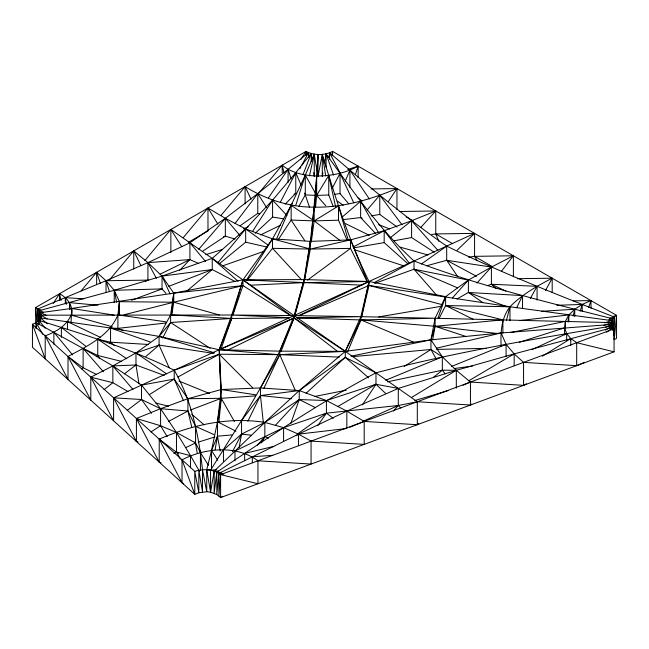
<?xml version="1.0" encoding="UTF-8"?>
<svg xmlns="http://www.w3.org/2000/svg" width="649" height="649" viewBox="0 0 649 649"><rect width="100%" height="100%" fill="white"/><g stroke="black" fill="none" stroke-linecap="round" stroke-linejoin="round"><path stroke-width="0.97" d="M611.293 326.893C610.458 322.285 612.039 317.45 616.55 315.349L332.588 151.404C324.451 155.557 314.205 155.59 306.068 151.404L35.663 307.521L35.663 322.837M611.48 325.425L611.569 320.582L509.968 306.758L369.038 285.455L299.359 315.633M71.528 315.284C73.459 306.158 67.431 297.721 59.513 293.754L53.153 303.554M611.837 327.672L611.317 324.451L501.125 332.969L430.952 339.849L345.276 351.36L279.76 354.662L241.558 420.511L210.56 470.217L210.56 492.177L216.79 494.514L220.603 497.596L614.068 351.815L614.068 328.84L611.885 326.009C532.821 339.305 453.602 352.472 375.982 372.818C320.525 401.974 268.662 437.207 216.79 472.188L214.17 493.224L214.17 471.142L264.849 422.418L299.246 390.56L345.276 351.36L360.876 319.925L360.876 316.671L369.038 281.479C349 240.86 335.379 197.637 322.285 154.405L317.945 176.496L317.645 174.703M317.256 176.325L317.945 154.494L317.945 176.496M612.25 326.455L612.567 318.756C545.728 301.882 478.54 285.568 414.005 260.987C379.803 229.535 352.902 191.504 326.114 153.813L324.581 162.858M612.656 329.992L612.761 327.477L514.178 353.892L456.312 370.303L398.291 388.427L346.842 411.133L298.459 434.157L218.891 473.372C211.72 469.04 202.602 468.813 194.773 471.361L32.45 324.289C36.474 322.756 40.7 319.819 41.155 315.187L39.37 310.628L35.663 307.521L36.928 321.92M118.645 315.025L119.4 301.696L114.232 290.281L106.03 280.725L96.628 272.32L81.166 290.825M314.887 207.81L317.945 154.494M613.646 335.663L614.068 328.84L220.603 474.622L218.891 473.372L216.79 494.514L216.79 472.188L221.431 472.448M613.435 328.589L614.238 317.004C557.775 294.841 501.174 272.831 446.69 246.093C405.52 217.764 367.504 185.265 329.611 152.783L328.913 157.439M183.699 483.781L182.02 482.783L182.02 459.808C205.011 447.972 236.179 444.792 257.945 460.79L257.945 483.756L220.603 474.622L218.891 495.998L218.891 473.372L223.905 474.111M310.968 242.077L316.663 176.009C330.982 175.96 345.544 173.202 358.143 166.16L358.143 177.639M616.55 315.349L616.55 338.324L614.238 339.63L616.55 315.349L613.711 316.266M315.528 206.999L316.663 195.422L316.663 176.009C304.535 175.571 291.766 173.153 282.21 165.179L258.083 194.043M218.9 421.972L221.26 398.316L219.2 349.738L231.725 315.008L242.961 279.849L272.523 238.856L291.141 205.303L305.298 175.06L314.246 154.121L317.053 171.125M513.383 276.847L513.383 255.787L491.382 267.072L468.391 280.076L445.62 296.642L369.038 281.479L304.113 279.573L242.961 279.849L173.754 293.129L71.706 308.453L71.033 322.667M171.401 315.163L173.754 293.129L162.039 276.101L147.931 262.626L133.751 250.895L109.624 279.751M172.845 302.215L119.4 301.696L117.899 314.911L117.899 328.362L123.513 330.641M218.34 471.004L214.17 471.142L210.56 492.177L206.739 491.731L206.739 469.754L211.525 450.511L217.48 421.736L221.26 389.53L219.2 349.738L231.725 318.448L231.725 315.008L41.155 315.187L41.155 318.659M332.118 155.241L332.588 151.404L332.588 155.233M567.907 321.928L568.832 314.943L574.754 309.248L582.169 304.43L591.004 300.601L591.004 308.259M501.125 346.071C500.525 332.369 501.247 318.067 509.968 306.758C521.999 294.476 537.031 285.982 552.194 278.194L552.194 292.553M311.285 242.02L314.165 220.895L314.165 207.153C289.616 207.315 265.863 199.405 245.095 186.612L220.968 215.468M290.354 315.528L242.961 285.592L173.754 293.129L170.614 314.862L170.614 322.504L162.688 338.04M304.551 279.678L310.327 241.363L314.165 207.153C342.867 207.777 370.676 199.446 396.953 188.567L396.953 209.619M171.79 314.903L173.754 302.223L173.754 293.129M215.095 449.741L217.48 436.169L217.48 421.736L221.26 398.316L255.56 395.89M322.902 172.812L322.285 176.431L322.285 154.405L325.741 176.041M432.672 339.833L435.081 326.285L435.081 318.253L445.62 296.642L445.62 305.565L439.032 318.521M239.173 447.339L241.558 434.116L241.558 420.511L260.46 395.541L260.46 387.94L279.76 351.158L294.119 317.905L294.119 315.609L304.113 279.573L310.327 241.363L350.517 239.879L384.184 230.728L411.604 220.749L435.763 210.974L435.763 233.94L438.846 241.379M304.551 280.222L310.327 249.062L310.327 241.363L272.523 238.856L245.671 228.927L225.333 218.332L207.98 208.037L183.237 237.639M436.169 358.986L430.952 349.503L430.952 339.849L435.081 318.253L611.131 322.585L611.131 325.246M361.509 316.972L369.038 281.479L304.113 282.623L250.49 285.227M309.476 175.871L314.246 154.121L314.246 176.244L313.759 172.602M573.172 316.087L574.754 309.248L541.688 311.277M361.509 317.272L369.038 285.455L369.038 281.479L298.613 315.714M570.357 340.157L570.771 338.575L566.682 333.627L564.589 327.859L565.36 321.401L568.832 314.943L519.93 320.517M506.431 320.452L509.968 306.758L445.62 305.565L473.437 319.446M294.889 314.952L304.113 279.573L304.113 282.623L294.889 315.187M232.804 314.733L242.961 279.849L362.045 285.154M580.19 311.22L582.169 304.43L556.801 305.29M526.469 383.802L523.565 385.344L470.444 382.058L456.312 370.303L442.334 356.828L430.952 339.849L435.081 326.285L502.886 319.843L502.886 333.18M295.863 205.052L305.298 175.06L316.663 195.422L325.766 205.741M355.401 174.67L358.143 166.16L347.734 169.511M232.877 315.081L242.961 285.592L242.961 279.849L291.109 315.665M588.651 307.399L591.004 300.601L573.091 300.86M221.122 348.724L231.725 318.448L289.316 317.945M290.857 423.367L299.246 399.549L299.246 390.56L345.276 357.348L345.276 351.36L360.876 316.671L435.081 318.253L360.876 319.925L347.677 351.588M438.051 317.953L445.62 296.642M302.969 174.735L311.204 153.472L312.055 159.849M280.863 351.839L294.119 317.905L345.276 351.36L279.76 351.158L219.2 349.738L159.086 336.393L110.549 328.037L40.473 317.921L40.473 321.401M296.982 317.848L360.876 316.671L294.119 315.609L279.76 351.158L279.76 354.662L295.352 390.568M211.525 469.113L211.525 450.511L217.48 436.169L231.928 434.935M345.3 181.12L349.925 170.184L369.33 198.967M276.823 238.386L291.141 205.303L313.394 220.376M263.908 388.24L279.76 354.662L339.224 357.104M516.677 307.756L522.542 295.603L468.391 292.472L457.001 299.019M247.861 421.258L260.46 395.541L299.246 390.56L326.415 400.538L346.842 411.133L364.194 421.42L417.315 424.714L418.71 423.408M232.504 451.663L241.558 434.116L264.849 422.418L299.246 399.549L326.415 400.538L375.982 384.289L398.291 388.427L398.291 405.487L393.416 411.044M332.361 188.04L340.019 173.307L353.754 202.812M280.319 202.269L295.766 172.666L311.204 153.472L311.204 161.512M299.87 168.837L300.779 167.126M301.688 165.414L308.494 152.572L308.924 156.287M165.82 321.815L117.899 314.911C109.243 336.182 86.95 346.16 68.007 356.504L90.803 400.133L90.803 377.166L112.853 365.914L135.982 352.934L159.086 336.393L170.614 314.862L230.784 318.391M261.482 442.869L264.849 436.696L264.849 422.418C228.748 416.626 192.347 424.795 159.216 439.146L159.216 462.12L160.952 462.964M545.468 290.533L552.194 278.194L517.358 278.697M530.29 298.516L537.072 286.323L491.382 284.254L487.553 285.625M298.864 206.333L305.298 194.903L305.298 175.06M335.671 207.136L328.759 175.425L316.663 195.422L328.759 194.976L333.197 206.439M246.652 279.751L272.523 238.856L309.386 248.81M252.404 231.669L272.588 200.127L295.766 172.666L301.104 185.119M300.763 159.573L306.068 151.404L306.45 155.216M202.253 470.184L202.512 469.779C198.732 435.317 191.763 400.555 174.216 370.222C130.976 348.764 84.719 334.673 38.753 320.371L38.753 324.768M278.259 239.619L291.141 220.052L291.141 205.303M362.377 404.919L375.982 384.289L375.982 372.818L345.276 357.348L306.02 393.343M388.362 201.514L396.953 188.567L371.074 188.94M268.386 197.953L288.083 169.348L308.494 152.572L308.494 157.099M317.815 425.582L326.415 413.162L326.415 400.538M235.068 223.402L257.775 193.605L288.083 169.348L291.158 178.946M501.336 271.379L513.383 255.787L474.573 256.347L468.594 257.199M247.269 280.157L272.523 248.316L272.523 238.856M218.032 262.512L245.671 228.927L272.588 200.127L286.817 215.395M169.17 367.764L159.086 345.098L159.086 336.393L170.614 322.504L230.784 318.513M144.881 260.549L170.865 229.462L417.315 401.739L470.444 405.025L471.791 404.067M367.01 210.106L379.779 195.195L402.056 224.846M198.772 249.289L225.333 218.332L257.775 193.605L266.666 207.68M257.385 445.141L264.849 436.696L283.589 427.634L326.415 413.162L398.291 405.487L417.315 401.739L417.315 424.714M452.45 297.923L468.391 280.076L414.005 269.23L374.66 283.426M476.926 283.037L491.382 267.072L446.69 260.298L426.718 265.757M420.803 227.426L435.763 210.974L399.938 211.493M275.436 425.265L299.246 399.549L315.552 407.718M179.732 270.317L189.914 259.608L189.914 242.775L225.333 218.332L240.025 235.563M109.267 343.516L110.549 342.193L110.549 328.037L117.899 328.362L165.82 323.04M285.236 204.127L295.766 193.337L295.766 172.666M457.147 250.206L474.573 233.38L474.573 256.347L477.161 260.647M513.099 354.906L514.178 353.892L523.565 362.369L576.685 365.663L583.905 362.564M255.203 233.291L272.588 217.066L272.588 200.127M268.694 245.541L245.671 228.927L212.247 258.375L162.039 276.101L114.232 290.281L39.37 310.628L39.37 319.503M145.879 356.455L159.086 345.098L213.651 353.389M342.201 217.042L360.625 201.287L378.294 232.285M186.588 291.328L212.247 269.546L212.247 258.375L238.045 281.236M96.295 356.699L97.756 355.474L97.756 339.208L110.549 342.193L148.41 344.457M219.962 263.234L245.671 242.182L245.671 228.927M433.524 377.247L442.334 370.181L456.312 370.303L456.312 388.167M390.455 237.615L411.604 220.749L437.921 250.409M104.035 389.676L112.853 382.699L112.853 365.914L83.121 348.456L36.036 322.577L36.036 328.856M606.653 332.256L612.761 327.477L612.761 330.195M81.612 368.908L83.121 367.74L83.121 348.456L97.756 355.474L121.541 361.388M124.421 373.84L135.982 364.981L135.982 352.934L159.086 345.098M127.163 410.46L141.514 399.508L141.514 385.117L112.853 365.914L135.982 364.981L164.278 375.43M505.092 345.081L506.082 344.327L501.125 332.969L436.566 348.18M307.521 280.108L350.517 248.389L350.517 239.879L310.327 249.062L350.517 248.389L367.391 282.161M297.429 434.043L326.415 413.162L333.221 418.272M421.266 264.086L446.69 246.093L474.573 233.38L435.763 233.94L431.731 234.54M240.081 225.803L257.775 213.359L259.624 213.821M290.428 204.979L292.658 203.47M202.796 251.09L225.333 236.171L235.1 239.059M296.228 435.633L298.459 434.157L346.842 428.494L346.842 411.133M150.909 432.015L160.579 425.72L176.471 432.485L195.568 442.959L200.419 452.596L208.418 465.195M404.157 366.466L430.952 349.503L442.334 356.828L442.334 370.181L445.125 373.783M605.314 330.138L611.885 326.009L611.885 327.81M149.692 394.405L174.216 379.105L174.216 370.222L219.2 354.224L278.754 354.654L219.2 349.738L294.119 317.905L337.748 351.547M542.475 356.155L570.771 338.575L576.685 342.688L614.068 351.815M340.133 240.536L314.165 220.895L338.518 205.936L348.27 240.43M222.721 496.307L220.603 497.596L220.603 474.622M411.555 397.448L456.312 370.303M468.716 380.825L514.178 353.892L506.082 344.327L451.436 366.49M173.883 453.513L176.471 451.988L190.53 455.703L199.43 471.279M337.748 406.558L375.982 384.289L385.538 393.375M188.575 242.207L204.605 232.959M205.449 232.472L207.98 231.012L207.98 208.037L217.894 224.116M177.964 377.028L219.2 354.224L252.721 387.794M374.278 282.599L414.005 260.987L414.005 269.23L436.59 295.181M168.383 421.509L187.91 410.995L187.91 398.705L174.216 379.105L141.514 385.117L160.579 408.7L176.471 432.485L190.53 455.703L190.53 467.791M294.046 194.246L295.766 193.337M353.04 247.066L384.184 230.728L409.414 263.307M605.371 327.437L611.317 324.451L611.317 327.128M160.149 274.154L189.914 259.608L198.683 263.51M260.541 234.946L280.652 225.154M227.442 350.233L294.119 317.905M145.644 281.22L147.931 280.125L147.931 262.626L189.914 242.775L205.546 261.515M186.02 447.477L195.568 442.959L195.568 426.377L187.91 410.995L160.579 408.7L141.514 399.508L113.607 397.829L113.607 420.795L90.803 377.166L112.853 382.699L127.983 391.574M532.058 349.543L566.682 333.627L566.682 340.271M363.464 421.063L398.291 405.487L400.831 408.051M37.78 321.604L37.78 308.989L106.03 280.725L147.931 262.626L189.914 259.608L188.04 260.087M463.037 385.255L465.731 384.094M466.404 383.802L470.444 382.058L470.444 405.025M182.02 459.808L194.773 494.335L194.773 471.361L198.845 492.753L198.845 470.257L202.512 491.966L202.512 469.779L206.739 491.731L198.845 492.753L194.773 494.335L32.45 347.264L32.45 324.289L45.203 358.816L45.203 335.841C55.652 331.955 66.628 325.903 71.033 315.065L112.277 326.763M385.709 380.265L442.334 356.828M349.73 427.31L351.904 426.434M352.626 426.133L355.514 424.957M356.236 424.665L364.194 421.42L364.194 444.395L311.066 441.101L298.459 434.157L283.589 427.634L264.849 422.418M299.246 390.56L260.46 387.94L221.26 389.53L187.91 398.705L160.579 408.7L136.412 418.483L136.412 441.458L138.018 441.88M603.643 325.62L611.131 322.585M243.448 228.846L248.178 226.939M168.732 286.323L212.247 269.546L235.279 281.585M190.287 410.087L220.465 398.616M131.617 300.252L162.039 288.91L165.949 293.348M222.575 265.903L263.916 251.35M604.73 322.869L611.569 320.582L611.569 325.027M519.257 342.307L564.589 327.859L564.589 334.868M205.709 254.676L222.437 249.443M198.196 442.147L214.851 436.98M223.524 236.715L225.333 236.171L225.333 218.332M414.865 400.538L448.021 390.641M608.786 319.868L612.567 318.756L612.567 327.713M609.427 318.367L614.238 317.004L614.238 339.63M123.927 314.806L172.845 302.458M273.854 446.366L244.649 453.416L244.649 460.741M242.961 285.592L173.754 302.223L219.297 314.968M387.477 381.847L442.334 370.181M350.987 356.179L430.952 339.849M510.576 332.572L565.36 321.401L565.36 328.305M159.24 289.47L162.039 288.91L162.039 276.101L212.247 269.546M314.595 396.498L346.193 390.211M374.173 384.646L375.982 384.289M393.975 240.803L411.604 237.55L434.262 252.242M353.405 247.894L384.184 242.612L407.791 263.689M378.716 316.907L441.158 306.32M371.155 215.857L379.779 214.462L397.139 227.053M454.17 368.567L472.383 366.077M114.192 315.138L71.706 308.453L40.571 312.623L40.571 317.004M334.389 194.302L340.019 193.629L348.764 203.786M342.94 219.67L360.625 217.569L362.191 218.178M352.894 356.65L430.952 349.503M210.56 470.217L216.287 469.771M170.776 302.45L172.764 302.304M272.734 455.322L252.331 456.75L252.331 462.778M314.165 220.895L338.518 220.189L347.183 240.56M114.232 302.621L114.232 290.281L162.039 288.91M436.566 349.389L486.158 348.391M106.03 292.391L106.03 280.725L147.931 280.125M187.91 398.705L220.425 398.324M294.119 315.609L231.725 315.008L289.316 317.677M309.386 249.046L272.523 248.316L301.477 279.76M296.982 317.986L359.927 319.9M313.199 220.863L291.141 220.052L304.843 240.771M304.535 193.118L305.298 194.903L315.714 195.373M65.314 303.7L65.314 297.68L83.818 298.808M257.945 460.79L311.066 464.076L311.066 441.101M210.925 470.054L206.739 469.754L210.56 492.177M498.043 333.578L435.081 326.285L360.876 319.925L413.64 342.201M69.475 309.102L69.475 302.612L97.958 305.233M291.49 398.746L260.46 395.541L263.38 422.978M250.871 435.146L241.558 434.116L223.451 449.952L223.451 461.504M221.26 389.53L255.56 394.795M272.588 217.066L283.718 218.859M245.671 242.182L267.153 247.091M155.857 403.061L168.505 406.193M445.62 305.565L503.535 320.038M369.038 285.455L441.117 304.381M400.263 247.164L427.942 254.992M159.086 336.393L214.576 352.853M167.199 436.663L160.579 425.72L136.412 418.483L159.216 462.12M354.752 249.784L403.848 265.895M435.081 326.285L465.901 336.458M110.549 328.037L150.26 341.999M468.391 280.076L468.391 292.472L507.202 306.79M40.838 310.125L37.78 308.989L38.607 321.377M378.659 224.635L389.643 228.943M268.597 438.156L264.849 436.696L234.987 450.966L234.987 460.725M43.134 312.161L39.37 310.628L39.857 320.184M178.921 381.02L209.497 393.513M414.005 269.23L457.513 287.823M195.568 426.377L213.829 434.538M491.382 267.072L491.382 284.254L505.855 291.133M100.206 337.261L67.455 321.636L67.455 329.343M46.801 315.665L40.571 312.623L40.692 317.475M345.544 223.637L369.257 235.287M96.336 374.384L83.121 367.74L68.007 356.504L68.007 379.478L45.203 335.841M217.48 421.736L235.936 431.228M136.412 441.458L113.607 397.829L446.69 246.093L446.69 260.298L476.488 276.271M406.12 216.831L413.178 220.903M435.763 233.94L452.694 243.724M474.573 256.347L492.21 266.536M41.155 315.187L47.134 318.959M170.614 322.504L210.089 348.278M97.756 339.208L126.806 358.792M135.982 352.934L166.574 373.873M468.391 292.472L482.783 302.572M337.448 201.133L343.24 205.246M358.07 197.896L362.134 201.003M85.636 346.112L61.379 327.396L61.379 337.464M191.601 414.143L204.167 424.835M40.473 317.921L47.409 323.835M345.276 357.348L368.608 377.823M178.467 453.74L159.216 439.146L182.02 482.783M110.549 342.193L114.362 345.609M491.382 284.254L495.925 288.367M375.682 233.567L360.625 217.569L360.625 201.287M83.121 348.456L103.345 371.739M112.853 365.914L132.915 389.432M45.219 328.134L38.753 320.371L39.102 324.232M72.591 354.938L53.875 332.183L53.875 344.189M141.514 399.508L151.574 413.34M446.69 260.298L457.821 276.798M211.525 450.511L217.723 460.23M181.752 246.693L170.865 229.462L170.865 252.437M199.559 449.749L200.89 452.004M42.834 334.405L36.036 322.577L36.579 326.536M221.26 398.316L234.37 421.436M180.381 459.021L176.471 451.988L176.471 432.485M97.756 355.474L99.265 358.191M147.931 262.626L156.401 278.397M340.449 173.534L329.611 152.783L329.611 159.102M140.841 265.506L133.751 250.895L133.751 269.084M251.017 199.089L245.095 186.612L245.095 203.835M162.039 276.101L170.07 294.013M174.216 379.105L183.456 400.628M350.517 239.879L367.496 281.658M333.529 175.043L326.114 153.813L326.114 167.15M305.298 194.903L309.484 207.177M100.392 283.459L96.628 272.32L96.628 283.808M106.03 280.725L109.308 291.133M187.91 410.995L191.739 426.977M195.187 441.361L197.191 452.978M61.063 300.536L59.513 293.754L59.513 300.455M283.97 172.95L282.21 165.179L282.21 172.837M114.232 290.281L116.642 302.264M217.48 436.169L220.165 451.031M32.45 324.289L32.734 325.944M65.314 297.68L66.417 304.397M135.982 364.981L139 383.81M69.475 302.612L70.1 309.67M219.2 354.224L220.895 390.438M582.169 304.43L582.169 311.366M576.685 342.688L576.685 365.663M574.754 309.248L574.754 316.671M570.771 338.575L570.771 345.536M568.832 314.943L568.832 321.928M537.072 286.323L537.072 300.065M523.565 362.369L523.565 385.344M522.542 295.603L522.542 308.243M514.178 353.892L514.178 365.801M509.968 306.758L509.968 320.655M506.082 344.327L506.082 356.333M411.604 220.749L411.604 237.55M384.184 230.728L384.184 242.612M379.779 195.195L379.779 214.462M349.925 170.184L349.925 187.383M340.019 173.307L340.019 193.629M338.518 205.936L338.518 220.189M328.759 175.425L328.759 194.976M306.068 151.404L306.068 155.233M298.459 434.157L298.459 445.774M288.083 169.348L288.083 182.393M283.589 427.634L283.589 441.555M257.775 193.605L257.775 213.359M200.419 452.596L200.419 470.557M160.579 408.7L160.579 425.72M119.4 301.696L119.4 315M71.706 308.453L71.706 315.244"/></g></svg>
